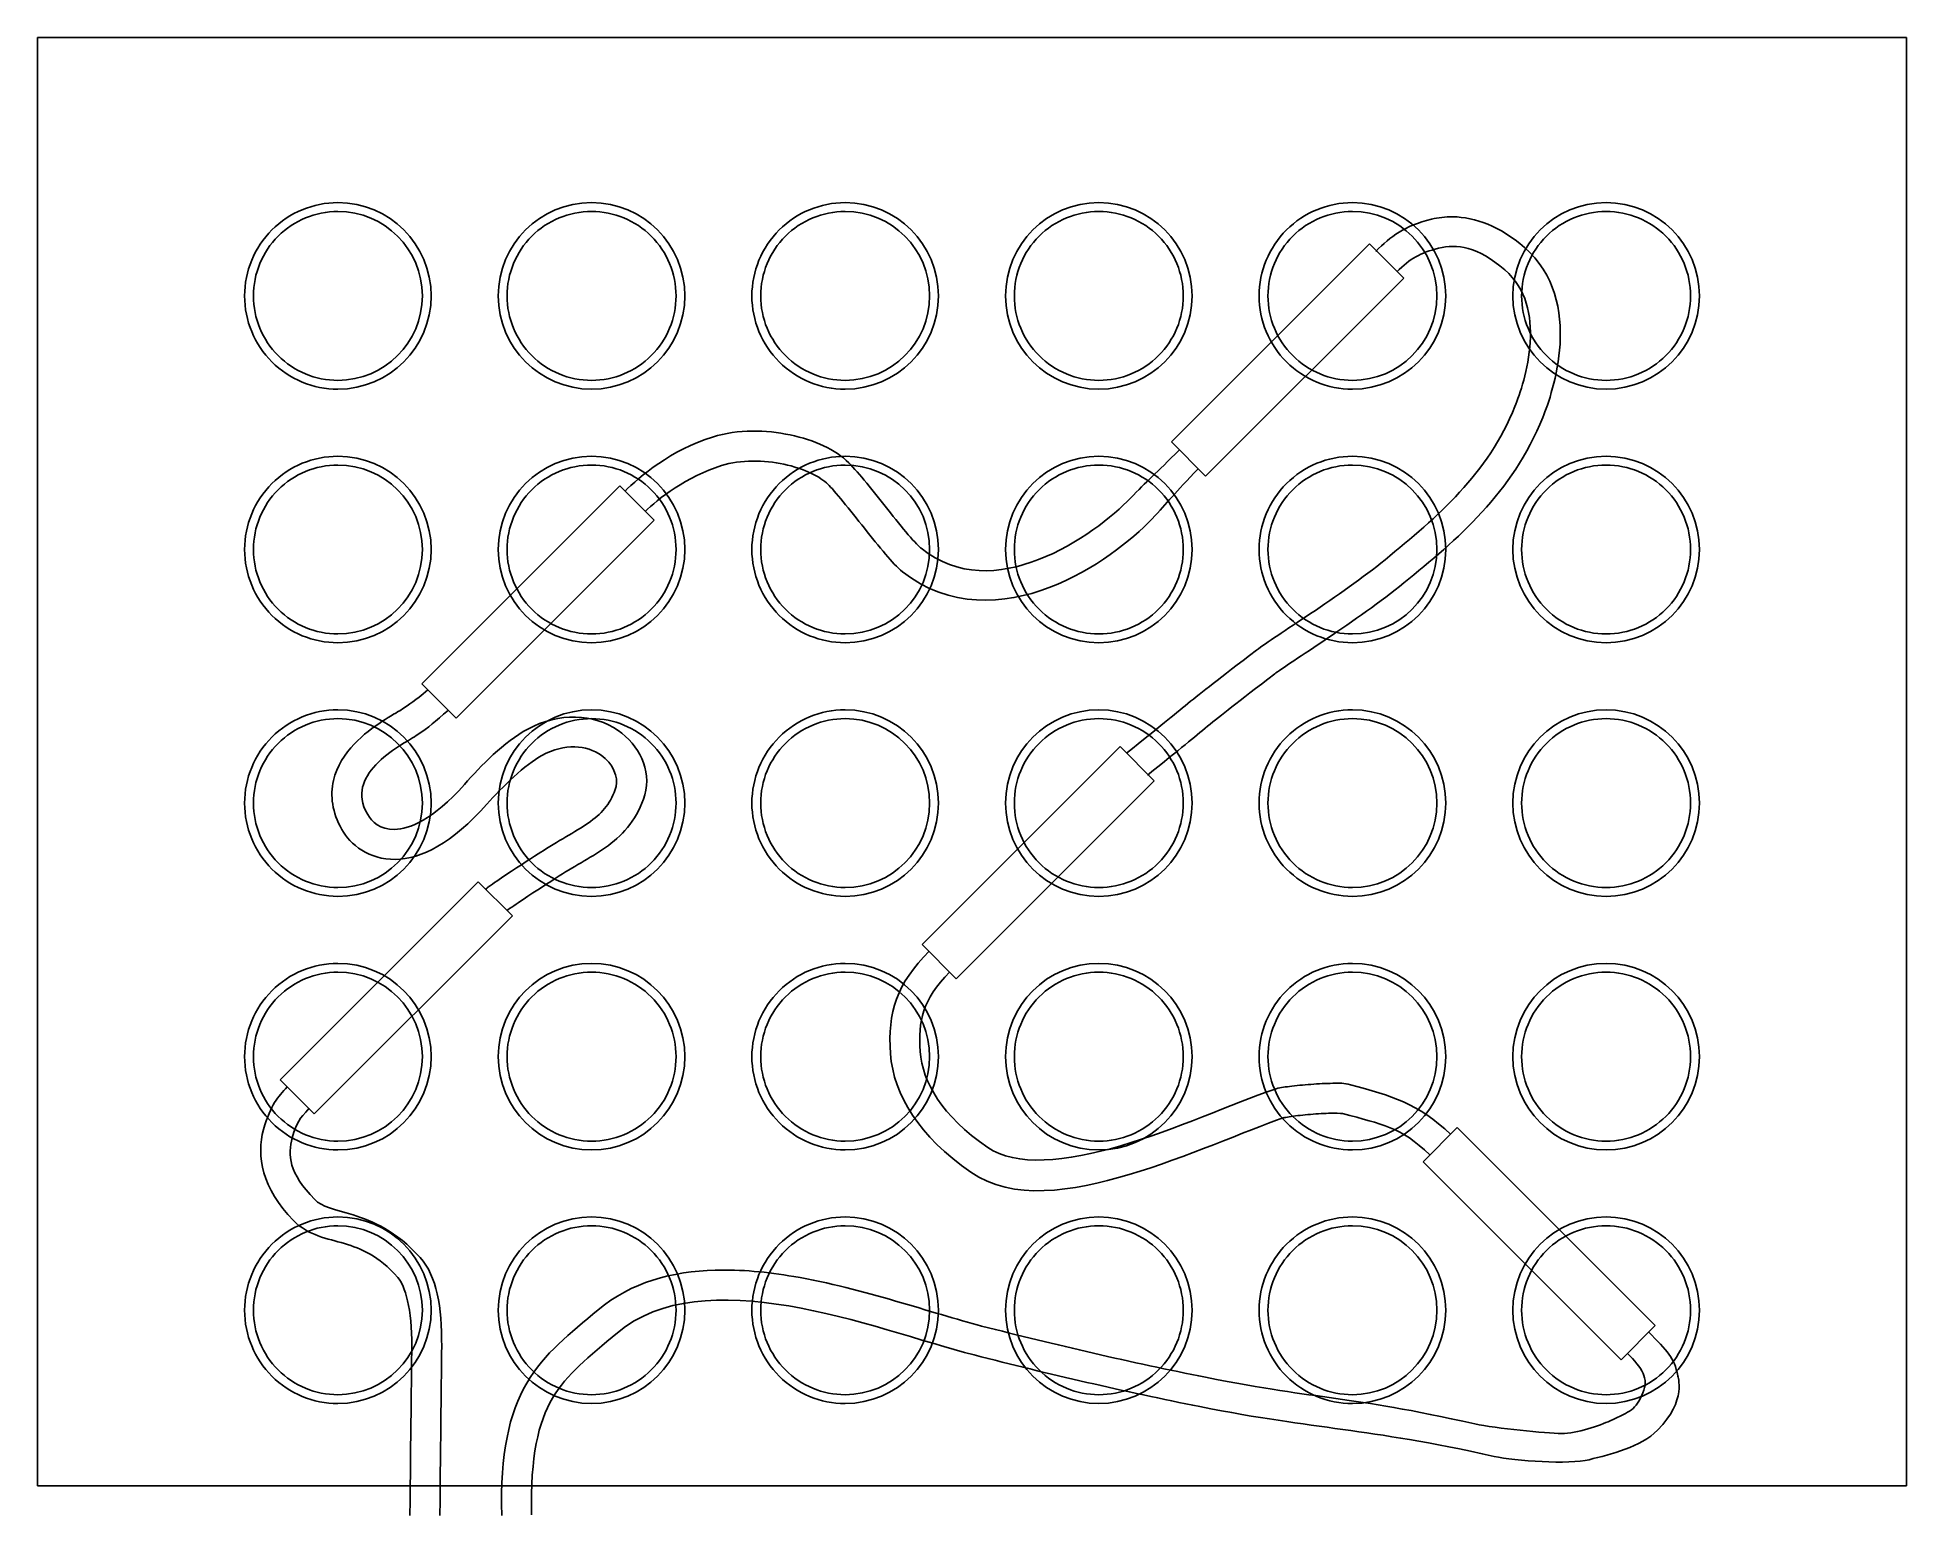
# Model space of a CAD drawing. Extents: x 13 to 140, y 13 to 114.
import ezdxf

# ---------------------------------------------------------------- set-up
doc = ezdxf.new("R2010")
doc.units = 0
doc.layers.add('Layer_1', color=7, linetype='CONTINUOUS')

msp = doc.modelspace()

# ---------------------------------------------------------------- linework, layer by layer
at = {"layer": 'Layer_1', "color": 7}
for p, q in [((139.68714, 113.716232), (12.71286, 113.716232)), ((12.71286, 113.716232), (12.71286, 15.31694)), ((139.68714, 15.31694), (139.68714, 113.716232)), ((12.71286, 15.31694), (139.68714, 15.31694))]:
    msp.add_line(p, q, dxfattribs=at)
at = {"layer": 'Layer_1', "color": 1}
for p, q in [((103.205024, 99.68448), (89.751158, 86.230613)), ((105.523373, 97.366131), (103.205024, 99.68448)), ((92.069507, 83.912265), (105.523373, 97.366131)), ((89.751158, 86.230613), (92.069507, 83.912265)), ((52.286449, 83.244205), (38.83259, 69.790345)), ((54.604797, 80.925856), (52.286449, 83.244205)), ((41.150938, 67.471997), (54.604797, 80.925856)), ((38.83259, 69.790345), (41.150938, 67.471997)), ((86.261586, 65.533301), (72.807727, 52.079442)), ((88.579935, 63.214952), (86.261586, 65.533301)), ((75.126076, 49.761093), (88.579935, 63.214952)), ((42.657585, 56.353407), (29.203719, 42.899541)), ((44.975926, 54.035066), (42.657585, 56.353407)), ((31.52206, 40.5812), (44.975926, 54.035066)), ((72.807727, 52.079442), (75.126076, 49.761093)), ((29.203719, 42.899541), (31.52206, 40.5812)), ((109.163368, 39.648788), (106.845019, 37.330439)), ((122.617234, 26.194921), (109.163368, 39.648788)), ((106.845019, 37.330439), (120.298885, 23.876573)), ((120.298885, 23.876573), (122.617234, 26.194921))]:
    msp.add_line(p, q, dxfattribs=at)
at = {"layer": 'Layer_1', "color": 5}
for p, q in [((26.78856, 96.151035), (26.78856, 96.151035)), ((27.38736, 96.151035), (27.38736, 96.151035)), ((44.01824, 96.151035), (44.01824, 96.151035)), ((44.61703, 96.151035), (44.61703, 96.151035)), ((61.24791, 96.151035), (61.24791, 96.151035)), ((61.84671, 96.151035), (61.84671, 96.151035)), ((78.47756, 96.151035), (78.47756, 96.151035)), ((79.07635, 96.151035), (79.07635, 96.151035)), ((95.70723, 96.151035), (95.70723, 96.151035)), ((96.30603, 96.151035), (96.30603, 96.151035)), ((112.93691, 96.151035), (112.93691, 96.151035)), ((113.5357, 96.151035), (113.5357, 96.151035)), ((26.78856, 78.922711), (26.78856, 78.922711)), ((27.38736, 78.922711), (27.38736, 78.922711)), ((44.01824, 78.922711), (44.01824, 78.922711)), ((44.61703, 78.922711), (44.61703, 78.922711)), ((61.24791, 78.922711), (61.24791, 78.922711)), ((61.84671, 78.922711), (61.84671, 78.922711)), ((78.47756, 78.922711), (78.47756, 78.922711)), ((79.07635, 78.922711), (79.07635, 78.922711)), ((95.70723, 78.922711), (95.70723, 78.922711)), ((96.30603, 78.922711), (96.30603, 78.922711)), ((112.93691, 78.922711), (112.93691, 78.922711)), ((113.5357, 78.922711), (113.5357, 78.922711)), ((26.78856, 61.694375), (26.78856, 61.694375)), ((27.38736, 61.694375), (27.38736, 61.694375)), ((44.01824, 61.694375), (44.01824, 61.694375)), ((44.61703, 61.694375), (44.61703, 61.694375)), ((61.24791, 61.694375), (61.24791, 61.694375)), ((61.84671, 61.694375), (61.84671, 61.694375)), ((78.47756, 61.694375), (78.47756, 61.694375)), ((79.07635, 61.694375), (79.07635, 61.694375)), ((95.70723, 61.694375), (95.70723, 61.694375)), ((96.30603, 61.694375), (96.30603, 61.694375)), ((112.93691, 61.694375), (112.93691, 61.694375)), ((113.5357, 61.694375), (113.5357, 61.694375)), ((26.78856, 44.46604), (26.78856, 44.46604)), ((27.38736, 44.46604), (27.38736, 44.46604)), ((44.01824, 44.46604), (44.01824, 44.46604)), ((44.61703, 44.46604), (44.61703, 44.46604)), ((61.24791, 44.46604), (61.24791, 44.46604)), ((61.84671, 44.46604), (61.84671, 44.46604)), ((78.47756, 44.46604), (78.47756, 44.46604)), ((79.07635, 44.46604), (79.07635, 44.46604)), ((95.70723, 44.46604), (95.70723, 44.46604)), ((96.30603, 44.46604), (96.30603, 44.46604)), ((112.93691, 44.46604), (112.93691, 44.46604)), ((113.5357, 44.46604), (113.5357, 44.46604)), ((26.78856, 27.237694), (26.78856, 27.237694)), ((27.38736, 27.237694), (27.38736, 27.237694)), ((44.01824, 27.237694), (44.01824, 27.237694)), ((44.61703, 27.237694), (44.61703, 27.237694)), ((61.24791, 27.237694), (61.24791, 27.237694)), ((61.84671, 27.237694), (61.84671, 27.237694)), ((78.47756, 27.237694), (78.47756, 27.237694)), ((79.07635, 27.237694), (79.07635, 27.237694)), ((95.70723, 27.237694), (95.70723, 27.237694)), ((96.30603, 27.237694), (96.30603, 27.237694)), ((112.93691, 27.237694), (112.93691, 27.237694)), ((113.5357, 27.237694), (113.5357, 27.237694))]:
    msp.add_line(p, q, dxfattribs=at)
for points in [[(33.12582, 102.488288), (31.445075, 102.48829), (29.833168, 101.820618), (28.644701, 100.632152)], [(33.12582, 101.889493), (31.603886, 101.889494), (30.144286, 101.284908), (29.068116, 100.208739)], [(39.46307, 96.151035), (39.46307, 99.651002), (36.625787, 102.488287), (33.12582, 102.488288)], [(38.86427, 96.151035), (38.86427, 99.320295), (36.29508, 101.889489), (33.12582, 101.889493)], [(50.35549, 102.488288), (46.855523, 102.488287), (44.01824, 99.651002), (44.01824, 96.151035)], [(50.35549, 101.889493), (48.833556, 101.889494), (47.373956, 101.284908), (46.297786, 100.208739)], [(56.69274, 96.151035), (56.69274, 99.651002), (53.855457, 102.488287), (50.35549, 102.488288)], [(54.413194, 100.208739), (53.337024, 101.284908), (51.877424, 101.889494), (50.35549, 101.889493)], [(67.58517, 102.488288), (65.904425, 102.48829), (64.292518, 101.820618), (63.104051, 100.632152)], [(67.58517, 101.889493), (66.063236, 101.889494), (64.603636, 101.284908), (63.527466, 100.208739)], [(73.92242, 96.151035), (73.92242, 99.651002), (71.085137, 102.488287), (67.58517, 102.488288)], [(73.32362, 96.151035), (73.32362, 99.320295), (70.75443, 101.889489), (67.58517, 101.889493)], [(84.81481, 102.488288), (81.314843, 102.488287), (78.47756, 99.651002), (78.47756, 96.151035)], [(84.81481, 101.889493), (83.292876, 101.889494), (81.833276, 101.284908), (80.757106, 100.208739)], [(91.15206, 96.151035), (91.15206, 99.651002), (88.314777, 102.488287), (84.81481, 102.488288)], [(88.872514, 100.208739), (87.796344, 101.284908), (86.336744, 101.889494), (84.81481, 101.889493)], [(102.04449, 102.488288), (100.363745, 102.48829), (98.751838, 101.820618), (97.563371, 100.632152)], [(102.04449, 101.889493), (100.522556, 101.889494), (99.062956, 101.284908), (97.986786, 100.208739)], [(108.38174, 96.151035), (108.38174, 99.651002), (105.544457, 102.488287), (102.04449, 102.488288)], [(107.78294, 96.151035), (107.78294, 99.320295), (105.21375, 101.889489), (102.04449, 101.889493)], [(119.27416, 102.488288), (115.774193, 102.488287), (112.93691, 99.651002), (112.93691, 96.151035)], [(119.27416, 101.889493), (117.752226, 101.889494), (116.292626, 101.284908), (115.216456, 100.208739)], [(125.61141, 96.151035), (125.61141, 99.651002), (122.774127, 102.488287), (119.27416, 102.488288)], [(123.331864, 100.208739), (122.255694, 101.284908), (120.796094, 101.889494), (119.27416, 101.889493)], [(28.644701, 100.632152), (27.456234, 99.443687), (26.78856, 97.83178), (26.78856, 96.151035)], [(63.104051, 100.632152), (61.915584, 99.443687), (61.24791, 97.83178), (61.24791, 96.151035)], [(97.563371, 100.632152), (96.374904, 99.443687), (95.70723, 97.83178), (95.70723, 96.151035)], [(29.068116, 100.208739), (27.991946, 99.132569), (27.38736, 97.672969), (27.38736, 96.151035)], [(46.297786, 100.208739), (45.221616, 99.132569), (44.61703, 97.672969), (44.61703, 96.151035)], [(56.09395, 96.151035), (56.09395, 97.672969), (55.489364, 99.132569), (54.413194, 100.208739)], [(63.527466, 100.208739), (62.451296, 99.132569), (61.84671, 97.672969), (61.84671, 96.151035)], [(80.757106, 100.208739), (79.680936, 99.132569), (79.07635, 97.672969), (79.07635, 96.151035)], [(90.55327, 96.151035), (90.55327, 97.672969), (89.948684, 99.132569), (88.872514, 100.208739)], [(97.986786, 100.208739), (96.910616, 99.132569), (96.30603, 97.672969), (96.30603, 96.151035)], [(115.216456, 100.208739), (114.140286, 99.132569), (113.5357, 97.672969), (113.5357, 96.151035)], [(125.01262, 96.151035), (125.01262, 97.672969), (124.408034, 99.132569), (123.331864, 100.208739)], [(26.78856, 96.151035), (26.78856, 94.47029), (27.456234, 92.858384), (28.644701, 91.669918)], [(27.38736, 96.151035), (27.38736, 94.629101), (27.991946, 93.169502), (29.068116, 92.093332)], [(33.12582, 89.813783), (36.625787, 89.813784), (39.46307, 92.651068), (39.46307, 96.151035)], [(33.12582, 90.412578), (36.29508, 90.412582), (38.86427, 92.981775), (38.86427, 96.151035)], [(44.01824, 96.151035), (44.01824, 92.651068), (46.855523, 89.813784), (50.35549, 89.813783)], [(44.61703, 96.151035), (44.61703, 94.629101), (45.221616, 93.169502), (46.297786, 92.093332)], [(50.35549, 89.813783), (53.855457, 89.813784), (56.69274, 92.651068), (56.69274, 96.151035)], [(54.413194, 92.093332), (55.489364, 93.169502), (56.09395, 94.629101), (56.09395, 96.151035)], [(61.24791, 96.151035), (61.24791, 94.47029), (61.915584, 92.858384), (63.104051, 91.669918)], [(61.84671, 96.151035), (61.84671, 94.629101), (62.451296, 93.169502), (63.527466, 92.093332)], [(67.58517, 89.813783), (71.085137, 89.813784), (73.92242, 92.651068), (73.92242, 96.151035)], [(67.58517, 90.412578), (70.75443, 90.412582), (73.32362, 92.981776), (73.32362, 96.151035)], [(78.47756, 96.151035), (78.47756, 92.651068), (81.314843, 89.813784), (84.81481, 89.813783)], [(79.07635, 96.151035), (79.07635, 94.629101), (79.680936, 93.169502), (80.757106, 92.093332)], [(84.81481, 89.813783), (88.314777, 89.813784), (91.15206, 92.651068), (91.15206, 96.151035)], [(88.872514, 92.093332), (89.948684, 93.169502), (90.55327, 94.629101), (90.55327, 96.151035)], [(95.70723, 96.151035), (95.70723, 94.47029), (96.374904, 92.858384), (97.563371, 91.669918)], [(96.30603, 96.151035), (96.30603, 94.629101), (96.910616, 93.169502), (97.986786, 92.093332)], [(102.04449, 89.813783), (105.544457, 89.813784), (108.38174, 92.651068), (108.38174, 96.151035)], [(102.04449, 90.412578), (105.21375, 90.412582), (107.78294, 92.981776), (107.78294, 96.151035)], [(112.93691, 96.151035), (112.93691, 92.651068), (115.774193, 89.813784), (119.27416, 89.813783)], [(113.5357, 96.151035), (113.5357, 94.629101), (114.140286, 93.169502), (115.216456, 92.093332)], [(119.27416, 89.813783), (122.774127, 89.813784), (125.61141, 92.651068), (125.61141, 96.151035)], [(123.331864, 92.093332), (124.408034, 93.169502), (125.01262, 94.629101), (125.01262, 96.151035)], [(28.644701, 91.669918), (29.833168, 90.481453), (31.445075, 89.813781), (33.12582, 89.813783)], [(29.068116, 92.093332), (30.144286, 91.017163), (31.603886, 90.412577), (33.12582, 90.412578)], [(46.297786, 92.093332), (47.373956, 91.017163), (48.833556, 90.412577), (50.35549, 90.412578)], [(50.35549, 90.412578), (51.877424, 90.412577), (53.337024, 91.017163), (54.413194, 92.093332)], [(63.104051, 91.669918), (64.292518, 90.481453), (65.904425, 89.813781), (67.58517, 89.813783)], [(63.527466, 92.093332), (64.603636, 91.017163), (66.063236, 90.412577), (67.58517, 90.412578)], [(80.757106, 92.093332), (81.833276, 91.017163), (83.292876, 90.412577), (84.81481, 90.412578)], [(84.81481, 90.412578), (86.336744, 90.412577), (87.796344, 91.017163), (88.872514, 92.093332)], [(97.563371, 91.669918), (98.751838, 90.481453), (100.363745, 89.813781), (102.04449, 89.813783)], [(97.986786, 92.093332), (99.062956, 91.017163), (100.522556, 90.412577), (102.04449, 90.412578)], [(115.216456, 92.093332), (116.292626, 91.017163), (117.752226, 90.412577), (119.27416, 90.412578)], [(119.27416, 90.412578), (120.796094, 90.412577), (122.255694, 91.017163), (123.331864, 92.093332)], [(33.12582, 85.259963), (31.445075, 85.259965), (29.833168, 84.592293), (28.644701, 83.403828)], [(39.46307, 78.922711), (39.46307, 82.422678), (36.625787, 85.259962), (33.12582, 85.259963)], [(50.35549, 85.259963), (46.855523, 85.259962), (44.01824, 82.422678), (44.01824, 78.922711)], [(56.69274, 78.922711), (56.69274, 82.422678), (53.855457, 85.259962), (50.35549, 85.259963)], [(67.58517, 85.259963), (65.904425, 85.259965), (64.292518, 84.592293), (63.104051, 83.403828)], [(73.92242, 78.922711), (73.92242, 82.422678), (71.085137, 85.259962), (67.58517, 85.259963)], [(84.81481, 85.259963), (81.314843, 85.259962), (78.47756, 82.422678), (78.47756, 78.922711)], [(91.15206, 78.922711), (91.15206, 82.422678), (88.314777, 85.259962), (84.81481, 85.259963)], [(102.04449, 85.259963), (100.363745, 85.259965), (98.751838, 84.592293), (97.563371, 83.403828)], [(108.38174, 78.922711), (108.38174, 82.422678), (105.544457, 85.259962), (102.04449, 85.259963)], [(119.27416, 85.259963), (115.774193, 85.259962), (112.93691, 82.422678), (112.93691, 78.922711)], [(125.61141, 78.922711), (125.61141, 82.422678), (122.774127, 85.259962), (119.27416, 85.259963)], [(33.12582, 84.661168), (31.603886, 84.661169), (30.144286, 84.056583), (29.068116, 82.980414)], [(38.86427, 78.922711), (38.86427, 82.091971), (36.29508, 84.661164), (33.12582, 84.661168)], [(50.35549, 84.661168), (48.833556, 84.661169), (47.373956, 84.056583), (46.297786, 82.980414)], [(54.413194, 82.980414), (53.337024, 84.056583), (51.877424, 84.661169), (50.35549, 84.661168)], [(67.58517, 84.661168), (66.063236, 84.661169), (64.603636, 84.056583), (63.527466, 82.980414)], [(73.32362, 78.922711), (73.32362, 82.09197), (70.75443, 84.661164), (67.58517, 84.661168)], [(84.81481, 84.661168), (83.292876, 84.661169), (81.833276, 84.056583), (80.757106, 82.980414)], [(88.872514, 82.980414), (87.796344, 84.056583), (86.336744, 84.661169), (84.81481, 84.661168)], [(102.04449, 84.661168), (100.522556, 84.661169), (99.062956, 84.056583), (97.986786, 82.980414)], [(107.78294, 78.922711), (107.78294, 82.09197), (105.21375, 84.661164), (102.04449, 84.661168)], [(119.27416, 84.661168), (117.752226, 84.661169), (116.292626, 84.056583), (115.216456, 82.980414)], [(123.331864, 82.980414), (122.255694, 84.056583), (120.796094, 84.661169), (119.27416, 84.661168)], [(28.644701, 83.403828), (27.456234, 82.215362), (26.78856, 80.603456), (26.78856, 78.922711)], [(29.068116, 82.980414), (27.991946, 81.904244), (27.38736, 80.444645), (27.38736, 78.922711)], [(46.297786, 82.980414), (45.221616, 81.904244), (44.61703, 80.444645), (44.61703, 78.922711)], [(56.09395, 78.922711), (56.09395, 80.444645), (55.489364, 81.904244), (54.413194, 82.980414)], [(63.104051, 83.403828), (61.915584, 82.215362), (61.24791, 80.603456), (61.24791, 78.922711)], [(63.527466, 82.980414), (62.451296, 81.904244), (61.84671, 80.444645), (61.84671, 78.922711)], [(80.757106, 82.980414), (79.680936, 81.904244), (79.07635, 80.444645), (79.07635, 78.922711)], [(90.55327, 78.922711), (90.55327, 80.444645), (89.948684, 81.904244), (88.872514, 82.980414)], [(97.563371, 83.403828), (96.374904, 82.215362), (95.70723, 80.603456), (95.70723, 78.922711)], [(97.986786, 82.980414), (96.910616, 81.904244), (96.30603, 80.444645), (96.30603, 78.922711)], [(115.216456, 82.980414), (114.140286, 81.904244), (113.5357, 80.444645), (113.5357, 78.922711)], [(125.01262, 78.922711), (125.01262, 80.444645), (124.408034, 81.904244), (123.331864, 82.980414)], [(26.78856, 78.922711), (26.78856, 77.241966), (27.456234, 75.630059), (28.644701, 74.441594)], [(27.38736, 78.922711), (27.38736, 77.400777), (27.991946, 75.941177), (29.068116, 74.865008)], [(33.12582, 72.585458), (36.625787, 72.585459), (39.46307, 75.422744), (39.46307, 78.922711)], [(33.12582, 73.184253), (36.29508, 73.184257), (38.86427, 75.753451), (38.86427, 78.922711)], [(44.01824, 78.922711), (44.01824, 75.422744), (46.855523, 72.585459), (50.35549, 72.585458)], [(44.61703, 78.922711), (44.61703, 77.400777), (45.221616, 75.941177), (46.297786, 74.865008)], [(50.35549, 72.585458), (53.855457, 72.585459), (56.69274, 75.422744), (56.69274, 78.922711)], [(54.413194, 74.865008), (55.489364, 75.941177), (56.09395, 77.400777), (56.09395, 78.922711)], [(61.24791, 78.922711), (61.24791, 77.241966), (61.915584, 75.630059), (63.104051, 74.441594)], [(61.84671, 78.922711), (61.84671, 77.400777), (62.451296, 75.941177), (63.527466, 74.865008)], [(67.58517, 72.585458), (71.085137, 72.585459), (73.92242, 75.422744), (73.92242, 78.922711)], [(67.58517, 73.184253), (70.75443, 73.184257), (73.32362, 75.753451), (73.32362, 78.922711)], [(78.47756, 78.922711), (78.47756, 75.422744), (81.314843, 72.585459), (84.81481, 72.585458)], [(79.07635, 78.922711), (79.07635, 77.400777), (79.680936, 75.941177), (80.757106, 74.865008)], [(84.81481, 72.585458), (88.314777, 72.585459), (91.15206, 75.422744), (91.15206, 78.922711)], [(88.872514, 74.865008), (89.948684, 75.941177), (90.55327, 77.400777), (90.55327, 78.922711)], [(95.70723, 78.922711), (95.70723, 77.241966), (96.374904, 75.630059), (97.563371, 74.441594)], [(96.30603, 78.922711), (96.30603, 77.400777), (96.910616, 75.941177), (97.986786, 74.865008)], [(102.04449, 72.585458), (105.544457, 72.585459), (108.38174, 75.422744), (108.38174, 78.922711)], [(102.04449, 73.184253), (105.21375, 73.184257), (107.78294, 75.753451), (107.78294, 78.922711)], [(112.93691, 78.922711), (112.93691, 75.422744), (115.774193, 72.585459), (119.27416, 72.585458)], [(113.5357, 78.922711), (113.5357, 77.400777), (114.140286, 75.941177), (115.216456, 74.865008)], [(119.27416, 72.585458), (122.774127, 72.585459), (125.61141, 75.422744), (125.61141, 78.922711)], [(123.331864, 74.865008), (124.408034, 75.941177), (125.01262, 77.400777), (125.01262, 78.922711)], [(28.644701, 74.441594), (29.833168, 73.253128), (31.445075, 72.585456), (33.12582, 72.585458)], [(29.068116, 74.865008), (30.144286, 73.788838), (31.603886, 73.184253), (33.12582, 73.184253)], [(46.297786, 74.865008), (47.373956, 73.788838), (48.833556, 73.184253), (50.35549, 73.184253)], [(50.35549, 73.184253), (51.877424, 73.184253), (53.337024, 73.788838), (54.413194, 74.865008)], [(63.104051, 74.441594), (64.292518, 73.253128), (65.904425, 72.585456), (67.58517, 72.585458)], [(63.527466, 74.865008), (64.603636, 73.788838), (66.063236, 73.184253), (67.58517, 73.184253)], [(80.757106, 74.865008), (81.833276, 73.788838), (83.292876, 73.184253), (84.81481, 73.184253)], [(84.81481, 73.184253), (86.336744, 73.184253), (87.796344, 73.788838), (88.872514, 74.865008)], [(97.563371, 74.441594), (98.751838, 73.253128), (100.363745, 72.585456), (102.04449, 72.585458)], [(97.986786, 74.865008), (99.062956, 73.788838), (100.522556, 73.184253), (102.04449, 73.184253)], [(115.216456, 74.865008), (116.292626, 73.788838), (117.752226, 73.184253), (119.27416, 73.184253)], [(119.27416, 73.184253), (120.796094, 73.184253), (122.255694, 73.788838), (123.331864, 74.865008)], [(33.12582, 68.031628), (31.445075, 68.03163), (29.833168, 67.363958), (28.644701, 66.175492)], [(33.12582, 67.432833), (31.603886, 67.432833), (30.144286, 66.828248), (29.068116, 65.752078)], [(39.46307, 61.694375), (39.46307, 65.194343), (36.625787, 68.031627), (33.12582, 68.031628)], [(38.86427, 61.694375), (38.86427, 64.863635), (36.29508, 67.432829), (33.12582, 67.432833)], [(50.35549, 68.031628), (46.855523, 68.031627), (44.01824, 65.194343), (44.01824, 61.694375)], [(50.35549, 67.432833), (48.833556, 67.432833), (47.373956, 66.828248), (46.297786, 65.752078)], [(56.69274, 61.694375), (56.69274, 65.194343), (53.855457, 68.031627), (50.35549, 68.031628)], [(54.413194, 65.752078), (53.337024, 66.828248), (51.877424, 67.432833), (50.35549, 67.432833)], [(67.58517, 68.031628), (65.904425, 68.03163), (64.292518, 67.363958), (63.104051, 66.175492)], [(67.58517, 67.432833), (66.063236, 67.432833), (64.603636, 66.828248), (63.527466, 65.752078)], [(73.92242, 61.694375), (73.92242, 65.194343), (71.085137, 68.031627), (67.58517, 68.031628)], [(73.32362, 61.694375), (73.32362, 64.863635), (70.75443, 67.432829), (67.58517, 67.432833)], [(84.81481, 68.031628), (81.314843, 68.031627), (78.47756, 65.194343), (78.47756, 61.694375)], [(84.81481, 67.432833), (83.292876, 67.432833), (81.833276, 66.828248), (80.757106, 65.752078)], [(91.15206, 61.694375), (91.15206, 65.194343), (88.314777, 68.031627), (84.81481, 68.031628)], [(88.872514, 65.752078), (87.796344, 66.828248), (86.336744, 67.432833), (84.81481, 67.432833)], [(102.04449, 68.031628), (100.363745, 68.03163), (98.751838, 67.363958), (97.563371, 66.175492)], [(102.04449, 67.432833), (100.522556, 67.432833), (99.062956, 66.828248), (97.986786, 65.752078)], [(108.38174, 61.694375), (108.38174, 65.194343), (105.544457, 68.031627), (102.04449, 68.031628)], [(107.78294, 61.694375), (107.78294, 64.863635), (105.21375, 67.432829), (102.04449, 67.432833)], [(119.27416, 68.031628), (115.774193, 68.031627), (112.93691, 65.194343), (112.93691, 61.694375)], [(119.27416, 67.432833), (117.752226, 67.432833), (116.292626, 66.828248), (115.216456, 65.752078)], [(125.61141, 61.694375), (125.61141, 65.194343), (122.774127, 68.031627), (119.27416, 68.031628)], [(123.331864, 65.752078), (122.255694, 66.828248), (120.796094, 67.432833), (119.27416, 67.432833)], [(28.644701, 66.175492), (27.456234, 64.987027), (26.78856, 63.375121), (26.78856, 61.694375)], [(63.104051, 66.175492), (61.915584, 64.987027), (61.24791, 63.375121), (61.24791, 61.694375)], [(97.563371, 66.175492), (96.374904, 64.987027), (95.70723, 63.375121), (95.70723, 61.694375)], [(29.068116, 65.752078), (27.991946, 64.675909), (27.38736, 63.216309), (27.38736, 61.694375)], [(46.297786, 65.752078), (45.221616, 64.675909), (44.61703, 63.216309), (44.61703, 61.694375)], [(56.09395, 61.694375), (56.09395, 63.216309), (55.489364, 64.675909), (54.413194, 65.752078)], [(63.527466, 65.752078), (62.451296, 64.675909), (61.84671, 63.216309), (61.84671, 61.694375)], [(80.757106, 65.752078), (79.680936, 64.675909), (79.07635, 63.216309), (79.07635, 61.694375)], [(90.55327, 61.694375), (90.55327, 63.216309), (89.948684, 64.675909), (88.872514, 65.752078)], [(97.986786, 65.752078), (96.910616, 64.675909), (96.30603, 63.216309), (96.30603, 61.694375)], [(115.216456, 65.752078), (114.140286, 64.675909), (113.5357, 63.216309), (113.5357, 61.694375)], [(125.01262, 61.694375), (125.01262, 63.216309), (124.408034, 64.675909), (123.331864, 65.752078)], [(26.78856, 61.694375), (26.78856, 60.01363), (27.456234, 58.401724), (28.644701, 57.213258)], [(27.38736, 61.694375), (27.38736, 60.172441), (27.991946, 58.712842), (29.068116, 57.636672)], [(33.12582, 55.357123), (36.625787, 55.357124), (39.46307, 58.194408), (39.46307, 61.694375)], [(33.12582, 55.955918), (36.29508, 55.955922), (38.86427, 58.525116), (38.86427, 61.694375)], [(44.01824, 61.694375), (44.01824, 58.194408), (46.855523, 55.357124), (50.35549, 55.357123)], [(44.61703, 61.694375), (44.61703, 60.172441), (45.221616, 58.712842), (46.297786, 57.636672)], [(50.35549, 55.357123), (53.855457, 55.357124), (56.69274, 58.194408), (56.69274, 61.694375)], [(54.413194, 57.636672), (55.489364, 58.712842), (56.09395, 60.172441), (56.09395, 61.694375)], [(61.24791, 61.694375), (61.24791, 60.01363), (61.915584, 58.401724), (63.104051, 57.213258)], [(61.84671, 61.694375), (61.84671, 60.172441), (62.451296, 58.712842), (63.527466, 57.636672)], [(67.58517, 55.357123), (71.085137, 55.357124), (73.92242, 58.194408), (73.92242, 61.694375)], [(67.58517, 55.955918), (70.75443, 55.955922), (73.32362, 58.525116), (73.32362, 61.694375)], [(78.47756, 61.694375), (78.47756, 58.194408), (81.314843, 55.357124), (84.81481, 55.357123)], [(79.07635, 61.694375), (79.07635, 60.172441), (79.680936, 58.712842), (80.757106, 57.636672)], [(84.81481, 55.357123), (88.314777, 55.357124), (91.15206, 58.194408), (91.15206, 61.694375)], [(88.872514, 57.636672), (89.948684, 58.712842), (90.55327, 60.172441), (90.55327, 61.694375)], [(95.70723, 61.694375), (95.70723, 60.01363), (96.374904, 58.401724), (97.563371, 57.213258)], [(96.30603, 61.694375), (96.30603, 60.172441), (96.910616, 58.712842), (97.986786, 57.636672)], [(102.04449, 55.357123), (105.544457, 55.357124), (108.38174, 58.194408), (108.38174, 61.694375)], [(102.04449, 55.955918), (105.21375, 55.955922), (107.78294, 58.525116), (107.78294, 61.694375)], [(112.93691, 61.694375), (112.93691, 58.194408), (115.774193, 55.357124), (119.27416, 55.357123)], [(113.5357, 61.694375), (113.5357, 60.172441), (114.140286, 58.712842), (115.216456, 57.636672)], [(119.27416, 55.357123), (122.774127, 55.357124), (125.61141, 58.194408), (125.61141, 61.694375)], [(123.331864, 57.636672), (124.408034, 58.712842), (125.01262, 60.172441), (125.01262, 61.694375)], [(28.644701, 57.213258), (29.833168, 56.024793), (31.445075, 55.357121), (33.12582, 55.357123)], [(29.068116, 57.636672), (30.144286, 56.560503), (31.603886, 55.955917), (33.12582, 55.955918)], [(46.297786, 57.636672), (47.373956, 56.560503), (48.833556, 55.955917), (50.35549, 55.955918)], [(50.35549, 55.955918), (51.877424, 55.955917), (53.337024, 56.560503), (54.413194, 57.636672)], [(63.104051, 57.213258), (64.292518, 56.024793), (65.904425, 55.357121), (67.58517, 55.357123)], [(63.527466, 57.636672), (64.603636, 56.560503), (66.063236, 55.955917), (67.58517, 55.955918)], [(80.757106, 57.636672), (81.833276, 56.560503), (83.292876, 55.955917), (84.81481, 55.955918)], [(84.81481, 55.955918), (86.336744, 55.955917), (87.796344, 56.560503), (88.872514, 57.636672)], [(97.563371, 57.213258), (98.751838, 56.024793), (100.363745, 55.357121), (102.04449, 55.357123)], [(97.986786, 57.636672), (99.062956, 56.560503), (100.522556, 55.955917), (102.04449, 55.955918)], [(115.216456, 57.636672), (116.292626, 56.560503), (117.752226, 55.955917), (119.27416, 55.955918)], [(119.27416, 55.955918), (120.796094, 55.955917), (122.255694, 56.560503), (123.331864, 57.636672)], [(33.12582, 50.803292), (31.445075, 50.803294), (29.833168, 50.135622), (28.644701, 48.947157)], [(39.46307, 44.46604), (39.46307, 47.966007), (36.625787, 50.803291), (33.12582, 50.803292)], [(50.35549, 50.803292), (46.855523, 50.803291), (44.01824, 47.966007), (44.01824, 44.46604)], [(56.69274, 44.46604), (56.69274, 47.966007), (53.855457, 50.803291), (50.35549, 50.803292)], [(67.58517, 50.803292), (65.904425, 50.803294), (64.292518, 50.135622), (63.104051, 48.947157)], [(73.92242, 44.46604), (73.92242, 47.966007), (71.085137, 50.803291), (67.58517, 50.803292)], [(84.81481, 50.803292), (81.314843, 50.803291), (78.47756, 47.966007), (78.47756, 44.46604)], [(91.15206, 44.46604), (91.15206, 47.966007), (88.314777, 50.803291), (84.81481, 50.803292)], [(102.04449, 50.803292), (100.363745, 50.803294), (98.751838, 50.135622), (97.563371, 48.947157)], [(108.38174, 44.46604), (108.38174, 47.966007), (105.544457, 50.803291), (102.04449, 50.803292)], [(119.27416, 50.803292), (115.774193, 50.803291), (112.93691, 47.966007), (112.93691, 44.46604)], [(125.61141, 44.46604), (125.61141, 47.966007), (122.774127, 50.803291), (119.27416, 50.803292)], [(33.12582, 50.204497), (31.603886, 50.204498), (30.144286, 49.599912), (29.068116, 48.523743)], [(38.86427, 44.46604), (38.86427, 47.6353), (36.29508, 50.204493), (33.12582, 50.204497)], [(50.35549, 50.204497), (48.833556, 50.204498), (47.373956, 49.599912), (46.297786, 48.523743)], [(54.413194, 48.523743), (53.337024, 49.599912), (51.877424, 50.204498), (50.35549, 50.204497)], [(67.58517, 50.204497), (66.063236, 50.204498), (64.603636, 49.599912), (63.527466, 48.523743)], [(73.32362, 44.46604), (73.32362, 47.6353), (70.75443, 50.204493), (67.58517, 50.204497)], [(84.81481, 50.204497), (83.292876, 50.204498), (81.833276, 49.599912), (80.757106, 48.523743)], [(88.872514, 48.523743), (87.796344, 49.599912), (86.336744, 50.204498), (84.81481, 50.204497)], [(102.04449, 50.204497), (100.522556, 50.204498), (99.062956, 49.599912), (97.986786, 48.523743)], [(107.78294, 44.46604), (107.78294, 47.6353), (105.21375, 50.204493), (102.04449, 50.204497)], [(119.27416, 50.204497), (117.752226, 50.204498), (116.292626, 49.599912), (115.216456, 48.523743)], [(123.331864, 48.523743), (122.255694, 49.599912), (120.796094, 50.204498), (119.27416, 50.204497)], [(28.644701, 48.947157), (27.456234, 47.758691), (26.78856, 46.146785), (26.78856, 44.46604)], [(29.068116, 48.523743), (27.991946, 47.447573), (27.38736, 45.987974), (27.38736, 44.46604)], [(46.297786, 48.523743), (45.221616, 47.447573), (44.61703, 45.987974), (44.61703, 44.46604)], [(56.09395, 44.46604), (56.09395, 45.987974), (55.489364, 47.447573), (54.413194, 48.523743)], [(63.104051, 48.947157), (61.915584, 47.758691), (61.24791, 46.146785), (61.24791, 44.46604)], [(63.527466, 48.523743), (62.451296, 47.447573), (61.84671, 45.987974), (61.84671, 44.46604)], [(80.757106, 48.523743), (79.680936, 47.447573), (79.07635, 45.987974), (79.07635, 44.46604)], [(90.55327, 44.46604), (90.55327, 45.987974), (89.948684, 47.447573), (88.872514, 48.523743)], [(97.563371, 48.947157), (96.374904, 47.758691), (95.70723, 46.146785), (95.70723, 44.46604)], [(97.986786, 48.523743), (96.910616, 47.447573), (96.30603, 45.987974), (96.30603, 44.46604)], [(115.216456, 48.523743), (114.140286, 47.447573), (113.5357, 45.987974), (113.5357, 44.46604)], [(125.01262, 44.46604), (125.01262, 45.987974), (124.408034, 47.447573), (123.331864, 48.523743)], [(26.78856, 44.46604), (26.78856, 42.785295), (27.456234, 41.173388), (28.644701, 39.984923)], [(27.38736, 44.46604), (27.38736, 42.944106), (27.991946, 41.484507), (29.068116, 40.408337)], [(33.12582, 38.128787), (36.625787, 38.128788), (39.46307, 40.966073), (39.46307, 44.46604)], [(33.12582, 38.727583), (36.29508, 38.727587), (38.86427, 41.29678), (38.86427, 44.46604)], [(44.01824, 44.46604), (44.01824, 40.966073), (46.855523, 38.128788), (50.35549, 38.128787)], [(44.61703, 44.46604), (44.61703, 42.944106), (45.221616, 41.484507), (46.297786, 40.408337)], [(50.35549, 38.128787), (53.855457, 38.128788), (56.69274, 40.966073), (56.69274, 44.46604)], [(54.413194, 40.408337), (55.489364, 41.484507), (56.09395, 42.944106), (56.09395, 44.46604)], [(61.24791, 44.46604), (61.24791, 42.785295), (61.915584, 41.173388), (63.104051, 39.984923)], [(61.84671, 44.46604), (61.84671, 42.944106), (62.451296, 41.484507), (63.527466, 40.408337)], [(67.58517, 38.128787), (71.085137, 38.128788), (73.92242, 40.966073), (73.92242, 44.46604)], [(67.58517, 38.727583), (70.75443, 38.727587), (73.32362, 41.296781), (73.32362, 44.46604)], [(78.47756, 44.46604), (78.47756, 40.966073), (81.314843, 38.128788), (84.81481, 38.128787)], [(79.07635, 44.46604), (79.07635, 42.944106), (79.680936, 41.484507), (80.757106, 40.408337)], [(84.81481, 38.128787), (88.314777, 38.128788), (91.15206, 40.966073), (91.15206, 44.46604)], [(88.872514, 40.408337), (89.948684, 41.484507), (90.55327, 42.944106), (90.55327, 44.46604)], [(95.70723, 44.46604), (95.70723, 42.785295), (96.374904, 41.173388), (97.563371, 39.984923)], [(96.30603, 44.46604), (96.30603, 42.944106), (96.910616, 41.484507), (97.986786, 40.408337)], [(102.04449, 38.128787), (105.544457, 38.128788), (108.38174, 40.966073), (108.38174, 44.46604)], [(102.04449, 38.727583), (105.21375, 38.727587), (107.78294, 41.296781), (107.78294, 44.46604)], [(112.93691, 44.46604), (112.93691, 40.966073), (115.774193, 38.128788), (119.27416, 38.128787)], [(113.5357, 44.46604), (113.5357, 42.944106), (114.140286, 41.484507), (115.216456, 40.408337)], [(119.27416, 38.128787), (122.774127, 38.128788), (125.61141, 40.966073), (125.61141, 44.46604)], [(123.331864, 40.408337), (124.408034, 41.484507), (125.01262, 42.944106), (125.01262, 44.46604)], [(28.644701, 39.984923), (29.833168, 38.796457), (31.445075, 38.128785), (33.12582, 38.128787)], [(29.068116, 40.408337), (30.144286, 39.332168), (31.603886, 38.727582), (33.12582, 38.727583)], [(46.297786, 40.408337), (47.373956, 39.332168), (48.833556, 38.727582), (50.35549, 38.727583)], [(50.35549, 38.727583), (51.877424, 38.727582), (53.337024, 39.332168), (54.413194, 40.408337)], [(63.104051, 39.984923), (64.292518, 38.796457), (65.904425, 38.128785), (67.58517, 38.128787)], [(63.527466, 40.408337), (64.603636, 39.332168), (66.063236, 38.727582), (67.58517, 38.727583)], [(80.757106, 40.408337), (81.833276, 39.332168), (83.292876, 38.727582), (84.81481, 38.727583)], [(84.81481, 38.727583), (86.336744, 38.727582), (87.796344, 39.332168), (88.872514, 40.408337)], [(97.563371, 39.984923), (98.751838, 38.796457), (100.363745, 38.128785), (102.04449, 38.128787)], [(97.986786, 40.408337), (99.062956, 39.332168), (100.522556, 38.727582), (102.04449, 38.727583)], [(115.216456, 40.408337), (116.292626, 39.332168), (117.752226, 38.727582), (119.27416, 38.727583)], [(119.27416, 38.727583), (120.796094, 38.727582), (122.255694, 39.332168), (123.331864, 40.408337)], [(33.12582, 33.574947), (31.445075, 33.574949), (29.833168, 32.907277), (28.644701, 31.718811)], [(39.46307, 27.237694), (39.46307, 30.737661), (36.625787, 33.574946), (33.12582, 33.574947)], [(50.35549, 33.574947), (46.855523, 33.574946), (44.01824, 30.737661), (44.01824, 27.237694)], [(56.69274, 27.237694), (56.69274, 30.737661), (53.855457, 33.574946), (50.35549, 33.574947)], [(67.58517, 33.574947), (65.904425, 33.574949), (64.292518, 32.907277), (63.104051, 31.718811)], [(73.92242, 27.237694), (73.92242, 30.737661), (71.085137, 33.574946), (67.58517, 33.574947)], [(84.81481, 33.574947), (81.314843, 33.574946), (78.47756, 30.737661), (78.47756, 27.237694)], [(91.15206, 27.237694), (91.15206, 30.737661), (88.314777, 33.574946), (84.81481, 33.574947)], [(102.04449, 33.574947), (100.363745, 33.574949), (98.751838, 32.907277), (97.563371, 31.718811)], [(108.38174, 27.237694), (108.38174, 30.737661), (105.544457, 33.574946), (102.04449, 33.574947)], [(119.27416, 33.574947), (115.774193, 33.574946), (112.93691, 30.737661), (112.93691, 27.237694)], [(125.61141, 27.237694), (125.61141, 30.737661), (122.774127, 33.574946), (119.27416, 33.574947)], [(33.12582, 32.976151), (31.603886, 32.976152), (30.144286, 32.371566), (29.068116, 31.295397)], [(38.86427, 27.237694), (38.86427, 30.406954), (36.29508, 32.976147), (33.12582, 32.976151)], [(50.35549, 32.976151), (48.833556, 32.976152), (47.373956, 32.371566), (46.297786, 31.295397)], [(54.413194, 31.295397), (53.337024, 32.371566), (51.877424, 32.976152), (50.35549, 32.976151)], [(67.58517, 32.976151), (66.063236, 32.976152), (64.603636, 32.371566), (63.527466, 31.295397)], [(73.32362, 27.237694), (73.32362, 30.406954), (70.75443, 32.976147), (67.58517, 32.976151)], [(84.81481, 32.976151), (83.292876, 32.976152), (81.833276, 32.371566), (80.757106, 31.295397)], [(88.872514, 31.295397), (87.796344, 32.371566), (86.336744, 32.976152), (84.81481, 32.976151)], [(102.04449, 32.976151), (100.522556, 32.976152), (99.062956, 32.371566), (97.986786, 31.295397)], [(107.78294, 27.237694), (107.78294, 30.406954), (105.21375, 32.976147), (102.04449, 32.976151)], [(119.27416, 32.976151), (117.752226, 32.976152), (116.292626, 32.371566), (115.216456, 31.295397)], [(123.331864, 31.295397), (122.255694, 32.371566), (120.796094, 32.976152), (119.27416, 32.976151)], [(28.644701, 31.718811), (27.456234, 30.530346), (26.78856, 28.918439), (26.78856, 27.237694)], [(29.068116, 31.295397), (27.991946, 30.219227), (27.38736, 28.759628), (27.38736, 27.237694)], [(46.297786, 31.295397), (45.221616, 30.219227), (44.61703, 28.759628), (44.61703, 27.237694)], [(56.09395, 27.237694), (56.09395, 28.759628), (55.489364, 30.219227), (54.413194, 31.295397)], [(63.104051, 31.718811), (61.915584, 30.530346), (61.24791, 28.918439), (61.24791, 27.237694)], [(63.527466, 31.295397), (62.451296, 30.219227), (61.84671, 28.759628), (61.84671, 27.237694)], [(80.757106, 31.295397), (79.680936, 30.219227), (79.07635, 28.759628), (79.07635, 27.237694)], [(90.55327, 27.237694), (90.55327, 28.759628), (89.948684, 30.219227), (88.872514, 31.295397)], [(97.563371, 31.718811), (96.374904, 30.530346), (95.70723, 28.918439), (95.70723, 27.237694)], [(97.986786, 31.295397), (96.910616, 30.219227), (96.30603, 28.759628), (96.30603, 27.237694)], [(115.216456, 31.295397), (114.140286, 30.219227), (113.5357, 28.759628), (113.5357, 27.237694)], [(125.01262, 27.237694), (125.01262, 28.759628), (124.408034, 30.219227), (123.331864, 31.295397)], [(26.78856, 27.237694), (26.78856, 25.556949), (27.456234, 23.945042), (28.644701, 22.756577)], [(27.38736, 27.237694), (27.38736, 25.71576), (27.991946, 24.256161), (29.068116, 23.179991)], [(33.12582, 20.900441), (36.625787, 20.900442), (39.46307, 23.737727), (39.46307, 27.237694)], [(33.12582, 21.499237), (36.29508, 21.499241), (38.86427, 24.068434), (38.86427, 27.237694)], [(44.01824, 27.237694), (44.01824, 23.737727), (46.855523, 20.900442), (50.35549, 20.900441)], [(44.61703, 27.237694), (44.61703, 25.71576), (45.221616, 24.256161), (46.297786, 23.179991)], [(50.35549, 20.900441), (53.855457, 20.900442), (56.69274, 23.737727), (56.69274, 27.237694)], [(54.413194, 23.179991), (55.489364, 24.256161), (56.09395, 25.71576), (56.09395, 27.237694)], [(61.24791, 27.237694), (61.24791, 25.556949), (61.915584, 23.945042), (63.104051, 22.756577)], [(61.84671, 27.237694), (61.84671, 25.71576), (62.451296, 24.256161), (63.527466, 23.179991)], [(67.58517, 20.900441), (71.085137, 20.900442), (73.92242, 23.737727), (73.92242, 27.237694)], [(67.58517, 21.499237), (70.75443, 21.499241), (73.32362, 24.068435), (73.32362, 27.237694)], [(78.47756, 27.237694), (78.47756, 23.737727), (81.314843, 20.900442), (84.81481, 20.900441)], [(79.07635, 27.237694), (79.07635, 25.71576), (79.680936, 24.256161), (80.757106, 23.179991)], [(84.81481, 20.900441), (88.314777, 20.900442), (91.15206, 23.737727), (91.15206, 27.237694)], [(88.872514, 23.179991), (89.948684, 24.256161), (90.55327, 25.71576), (90.55327, 27.237694)], [(95.70723, 27.237694), (95.70723, 25.556949), (96.374904, 23.945042), (97.563371, 22.756577)], [(96.30603, 27.237694), (96.30603, 25.71576), (96.910616, 24.256161), (97.986786, 23.179991)], [(102.04449, 20.900441), (105.544457, 20.900442), (108.38174, 23.737727), (108.38174, 27.237694)], [(102.04449, 21.499237), (105.21375, 21.499241), (107.78294, 24.068435), (107.78294, 27.237694)], [(112.93691, 27.237694), (112.93691, 23.737727), (115.774193, 20.900442), (119.27416, 20.900441)], [(113.5357, 27.237694), (113.5357, 25.71576), (114.140286, 24.256161), (115.216456, 23.179991)], [(119.27416, 20.900441), (122.774127, 20.900442), (125.61141, 23.737727), (125.61141, 27.237694)], [(123.331864, 23.179991), (124.408034, 24.256161), (125.01262, 25.71576), (125.01262, 27.237694)], [(29.068116, 23.179991), (30.144286, 22.103822), (31.603886, 21.499236), (33.12582, 21.499237)], [(46.297786, 23.179991), (47.373956, 22.103822), (48.833556, 21.499236), (50.35549, 21.499237)], [(50.35549, 21.499237), (51.877424, 21.499236), (53.337024, 22.103822), (54.413194, 23.179991)], [(63.527466, 23.179991), (64.603636, 22.103822), (66.063236, 21.499236), (67.58517, 21.499237)], [(80.757106, 23.179991), (81.833276, 22.103822), (83.292876, 21.499236), (84.81481, 21.499237)], [(84.81481, 21.499237), (86.336744, 21.499236), (87.796344, 22.103822), (88.872514, 23.179991)], [(97.986786, 23.179991), (99.062956, 22.103822), (100.522556, 21.499236), (102.04449, 21.499237)], [(115.216456, 23.179991), (116.292626, 22.103822), (117.752226, 21.499236), (119.27416, 21.499237)], [(119.27416, 21.499237), (120.796094, 21.499236), (122.255694, 22.103822), (123.331864, 23.179991)], [(28.644701, 22.756577), (29.833168, 21.568111), (31.445075, 20.900439), (33.12582, 20.900441)], [(63.104051, 22.756577), (64.292518, 21.568111), (65.904425, 20.900439), (67.58517, 20.900441)], [(97.563371, 22.756577), (98.751838, 21.568111), (100.363745, 20.900439), (102.04449, 20.900441)]]:
    msp.add_open_spline(points, degree=3, dxfattribs=at)
at = {"layer": 'Layer_1', "color": 1}
for points in [[(103.62743, 99.179695), (104.65675, 100.197764), (105.5609, 100.905179), (107.40982, 101.360249)], [(107.40982, 101.360249), (107.87205, 101.474017), (108.35852, 101.531761), (108.86337, 101.524511)], [(108.86337, 101.524511), (110.37792, 101.50276), (112.05597, 100.894678), (113.72509, 99.449186)], [(107.89544, 99.386898), (106.64733, 99.079703), (105.98478, 98.703298), (105.05618, 97.78485)], [(112.39446, 97.912949), (110.53202, 99.525853), (109.14355, 99.694093), (107.89544, 99.386898)], [(113.72509, 99.449186), (115.80948, 97.644063), (116.27666, 95.069333), (116.14492, 92.879251)], [(114.11645, 93.001069), (114.22642, 94.829208), (113.87716, 96.628895), (112.39446, 97.912949)], [(113.08403, 88.645366), (113.39507, 89.423484), (114.00649, 91.172931), (114.11645, 93.001069)], [(116.14492, 92.879251), (116.01319, 90.689168), (115.32465, 88.776408), (114.97084, 87.891303)], [(104.25632, 78.227397), (107.83518, 81.15147), (111.24965, 84.056474), (113.08403, 88.645366)], [(114.97084, 87.891303), (112.92355, 82.769798), (109.13813, 79.592613), (105.54175, 76.654231)], [(52.60685, 82.865282), (53.6046, 83.863028), (55.78797, 85.705645), (58.58152, 86.563978)], [(58.58152, 86.563978), (59.45709, 86.833001), (60.36235, 86.956708), (61.25436, 86.96912)], [(61.25436, 86.96912), (62.14636, 86.981538), (63.02511, 86.882444), (63.84783, 86.706743)], [(63.84783, 86.706743), (65.49326, 86.35534), (66.91495, 85.734242), (67.84193, 84.807256)], [(86.97241, 82.414429), (88.06267, 83.551246), (88.6763, 84.068981), (90.3003, 85.702903)], [(59.17848, 84.621494), (56.88643, 83.917248), (54.8, 82.313952), (53.99645, 81.510403)], [(63.42339, 84.719612), (62.06099, 85.010569), (60.50042, 85.027669), (59.17848, 84.621494)], [(66.40491, 83.370237), (65.94952, 83.825633), (64.78579, 84.428655), (63.42339, 84.719612)], [(67.84193, 84.807256), (68.51882, 84.130366), (69.49428, 82.870215), (70.48225, 81.633356)], [(91.59206, 84.42052), (89.95255, 82.770991), (89.48708, 82.101492), (88.43864, 81.008279)], [(68.89475, 80.36501), (67.90038, 81.609881), (66.84637, 82.928782), (66.40491, 83.370237)], [(70.48225, 81.633356), (70.97624, 81.014928), (71.46189, 80.412361), (71.87187, 79.930103)], [(80.72383, 78.235666), (83.39183, 79.261524), (85.80156, 81.193581), (86.97241, 82.414429)], [(70.3235, 78.613802), (69.88556, 79.128953), (69.39194, 79.742578), (68.89475, 80.36501)], [(88.43864, 81.008279), (87.06054, 79.571325), (84.52092, 77.518528), (81.45309, 76.338936)], [(71.87187, 79.930103), (72.28184, 79.447844), (72.6605, 79.063303), (72.73893, 79.001857)], [(72.73893, 79.001857), (75.2645, 77.023158), (78.05583, 77.209811), (80.72383, 78.235666)], [(71.48602, 77.40223), (71.09929, 77.70521), (70.76144, 78.098647), (70.3235, 78.613802)], [(99.20498, 74.575047), (100.88397, 75.70511), (102.80628, 77.042657), (104.25632, 78.227397)], [(81.45309, 76.338936), (78.38526, 75.159343), (74.65402, 74.92021), (71.48602, 77.40223)], [(105.54175, 76.654231), (103.99226, 75.388239), (102.03762, 74.032446), (100.33938, 72.889429)], [(95.52507, 72.090168), (96.14677, 72.568091), (97.52599, 73.444981), (99.20498, 74.575047)], [(100.33938, 72.889429), (98.64114, 71.746415), (97.14303, 70.77061), (96.76365, 70.478967)], [(86.69245, 65.074073), (91.28216, 68.764444), (90.29467, 68.069362), (95.52507, 72.090168)], [(96.76365, 70.478967), (91.53996, 66.46332), (92.7144, 67.288028), (88.11543, 63.590212)], [(37.32445, 67.971499), (38.11086, 68.495769), (38.28093, 68.577286), (39.24158, 69.383713)], [(36.1206, 67.235627), (36.70521, 67.617725), (37.23539, 67.912128), (37.32445, 67.971499)], [(40.6367, 68.003458), (39.67945, 67.199881), (39.37086, 66.894062), (38.45113, 66.280912)], [(46.02318, 66.721331), (48.15923, 67.872721), (50.4929, 67.773938), (52.16647, 66.623216)], [(34.22717, 65.694979), (34.84549, 66.348876), (35.53598, 66.853529), (36.1206, 67.235627)], [(38.45113, 66.280912), (38.1336, 66.069217), (37.73914, 65.865768), (37.2324, 65.534564)], [(41.727, 62.966455), (42.83885, 64.213688), (44.40121, 65.847046), (46.02318, 66.721331)], [(52.16647, 66.623216), (53.56629, 65.660723), (54.46617, 63.949847), (53.9706, 62.249322)], [(32.82102, 63.220023), (33.05, 64.224759), (33.60885, 65.041084), (34.22717, 65.694979)], [(37.2324, 65.534564), (36.72565, 65.203362), (36.15784, 64.778826), (35.70388, 64.298741)], [(46.98725, 64.932649), (45.86397, 64.327172), (44.29216, 62.790179), (43.24395, 61.614334)], [(51.01554, 64.948623), (50.01328, 65.637758), (48.55345, 65.776857), (46.98725, 64.932649)], [(52.0193, 62.817625), (52.20084, 63.440585), (51.79431, 64.413154), (51.01554, 64.948623)], [(35.70388, 64.298741), (35.24991, 63.818656), (34.9225, 63.296931), (34.80209, 62.768566)], [(33.38436, 59.909424), (32.74186, 61.048896), (32.59205, 62.215289), (32.82102, 63.220023)], [(34.80209, 62.768566), (34.68168, 62.240204), (34.71947, 61.67885), (35.15431, 60.907663)], [(36.98325, 59.9028), (37.96959, 59.920495), (39.57715, 60.554815), (41.727, 62.966455)], [(50.28683, 60.450706), (51.13453, 61.079274), (51.69563, 61.706973), (52.0193, 62.817625)], [(53.9706, 62.249322), (53.51382, 60.681866), (52.55803, 59.605092), (51.4973, 58.818559)], [(43.24395, 61.614334), (40.87819, 58.960494), (38.80098, 57.903563), (37.01963, 57.871582)], [(37.01963, 57.871582), (35.23828, 57.8396), (33.96769, 58.874899), (33.38436, 59.909424)], [(35.15431, 60.907663), (35.41711, 60.441604), (35.99691, 59.885091), (36.98325, 59.9028)], [(47.06167, 58.454757), (48.29704, 59.256618), (49.43913, 59.822138), (50.28683, 60.450706)], [(44.91579, 57.064593), (45.82985, 57.66804), (46.76137, 58.259838), (47.06167, 58.454757)], [(51.4973, 58.818559), (50.43656, 58.032025), (49.27842, 57.471185), (48.16796, 56.750398)], [(43.16568, 55.833178), (43.42442, 56.091914), (43.24004, 55.91817), (43.62208, 56.187607)], [(43.62208, 56.187607), (44.00413, 56.457048), (44.45875, 56.762866), (44.91579, 57.064593)], [(48.16796, 56.750398), (47.83613, 56.535017), (46.92963, 55.958923), (46.0353, 55.368502)], [(46.0353, 55.368502), (45.58814, 55.073292), (45.15504, 54.762552), (44.79342, 54.526797)], [(44.79342, 54.526797), (44.59388, 54.39671), (44.59162, 54.394452), (44.59388, 54.39671)], [(70.66305, 44.66832), (70.45812, 47.494188), (71.09926, 49.426106), (73.28787, 51.628162)], [(74.7038, 50.220488), (72.80027, 48.305266), (72.53789, 46.910662), (72.68987, 44.814934)], [(76.11402, 36.618372), (72.62912, 39.038977), (70.86798, 41.842448), (70.66305, 44.66832)], [(72.68987, 44.814934), (72.84185, 42.719206), (74.12002, 40.477653), (77.27323, 38.287442)], [(28.07616, 39.510026), (28.57906, 41.267353), (29.04506, 41.68903), (29.69012, 42.422096)], [(86.30544, 38.40926), (90.02819, 39.512284), (93.90547, 41.272213), (96.72672, 42.243514)], [(96.72672, 42.243514), (97.09207, 42.369298), (97.34905, 42.386765), (97.77347, 42.44085)], [(97.77347, 42.44085), (98.19789, 42.494935), (98.70479, 42.545128), (99.21931, 42.584165)], [(99.21931, 42.584165), (99.73383, 42.623202), (100.25311, 42.650896), (100.70649, 42.656374)], [(100.70649, 42.656374), (101.15987, 42.661849), (101.47122, 42.685858), (101.91916, 42.561565)], [(101.91916, 42.561565), (104.71799, 41.78496), (106.44792, 41.339785), (108.73214, 39.176868)], [(31.17123, 40.956426), (30.48425, 40.175717), (30.35623, 40.092225), (30.02967, 38.951107)], [(30.10518, 33.33311), (27.97246, 35.497427), (27.57326, 37.752702), (28.07616, 39.510026)], [(97.38817, 40.322538), (94.74665, 39.413111), (90.7986, 37.621401), (86.88311, 36.461275)], [(98.03034, 40.425064), (97.65054, 40.376665), (97.28626, 40.287452), (97.38817, 40.322538)], [(99.3731, 40.557906), (98.89063, 40.521301), (98.41015, 40.473462), (98.03034, 40.425064)], [(100.7313, 40.624603), (100.34292, 40.619918), (99.85557, 40.594513), (99.3731, 40.557906)], [(101.37622, 40.603098), (101.48567, 40.572728), (101.11967, 40.629288), (100.7313, 40.624603)], [(107.30987, 37.801043), (105.28656, 39.716903), (104.10138, 39.846931), (101.37622, 40.603098)], [(30.02967, 38.951107), (29.70311, 37.809987), (29.7829, 36.555103), (31.55267, 34.759114)], [(77.27323, 38.287442), (79.13969, 36.991001), (82.58268, 37.30624), (86.30544, 38.40926)], [(86.88311, 36.461275), (82.96762, 35.30115), (78.95993, 34.641608), (76.11402, 36.618372)], [(31.55267, 34.759114), (32.0344, 34.270255), (32.85806, 34.110477), (34.16103, 33.712358)], [(33.56737, 31.769312), (32.42082, 32.119637), (31.14493, 32.277958), (30.10518, 33.33311)], [(34.16103, 33.712358), (35.46399, 33.314238), (37.11168, 32.60474), (38.70635, 30.822335)], [(37.19216, 29.467437), (35.86558, 30.950184), (34.71391, 31.418986), (33.56737, 31.769312)], [(38.70635, 30.822335), (39.86307, 29.529438), (40.19042, 27.518867), (40.17534, 24.766684)], [(38.14356, 24.77825), (38.1575, 27.322525), (37.69193, 28.908826), (37.19216, 29.467437)], [(50.80552, 27.258729), (53.05704, 29.143733), (55.82818, 29.875776), (58.74909, 29.96244)], [(58.74909, 29.96244), (60.50163, 30.014437), (62.30824, 29.833747), (64.08871, 29.530838)], [(64.08871, 29.530838), (68.83662, 28.723081), (73.54172, 27.018177), (76.8554, 26.166222)], [(63.74806, 27.527721), (59.25091, 28.292817), (55.0132, 28.130832), (52.11025, 25.700445)], [(45.95483, 22.281805), (47.16077, 24.341689), (48.87785, 25.644856), (50.80552, 27.258729)], [(76.34994, 24.198382), (72.85978, 25.09571), (68.2452, 26.762628), (63.74806, 27.527721)], [(52.11025, 25.700445), (50.14886, 24.058338), (48.67312, 22.903002), (47.70824, 21.254892)], [(76.8554, 26.166222), (81.84336, 24.883804), (87.06907, 23.677758), (92.06674, 22.68695)], [(122.16254, 25.777613), (123.40079, 24.439242), (123.92544, 24.06762), (124.1369, 22.77349)], [(38.02174, 13.299742), (38.06503, 18.695729), (38.13232, 22.728699), (38.14356, 24.77825)], [(40.17534, 24.766684), (40.16393, 22.687661), (40.0973, 18.671041), (40.05407, 13.283769)], [(91.67152, 20.693755), (86.63026, 21.693206), (81.37167, 22.907283), (76.34994, 24.198382)], [(121.77301, 21.626802), (122.20422, 22.601129), (121.72012, 23.282723), (120.70623, 24.327366)], [(44.25598, 13.283769), (44.15369, 17.514844), (44.74888, 20.221925), (45.95483, 22.281805)], [(92.06674, 22.68695), (100.2559, 21.063416), (101.36422, 21.519394), (110.35706, 19.520964)], [(119.55218, 19.727982), (120.95187, 20.384809), (121.24398, 20.431464), (121.77301, 21.626802)], [(124.1369, 22.77349), (124.1369, 22.77349), (124.77804, 21.111297), (122.77275, 19.090603)], [(47.70824, 21.254892), (46.74337, 19.606785), (46.18994, 17.356447), (46.28721, 13.333378)], [(111.68126, 17.306581), (102.71376, 19.299377), (99.87285, 19.067808), (91.67152, 20.693755)], [(110.35706, 19.520964), (111.77445, 19.205984), (115.19618, 18.884923), (116.23689, 18.867634)], [(116.23689, 18.867634), (117.2776, 18.850334), (118.88958, 19.417047), (119.55218, 19.727982)], [(122.77275, 19.090603), (121.62651, 17.935561), (119.60972, 17.456554), (118.11934, 17.082798)], [(118.11934, 17.082798), (116.78449, 16.748049), (113.06946, 16.998087), (111.68126, 17.306581)]]:
    msp.add_open_spline(points, degree=3, dxfattribs=at)

doc.saveas('drawing.dxf')
